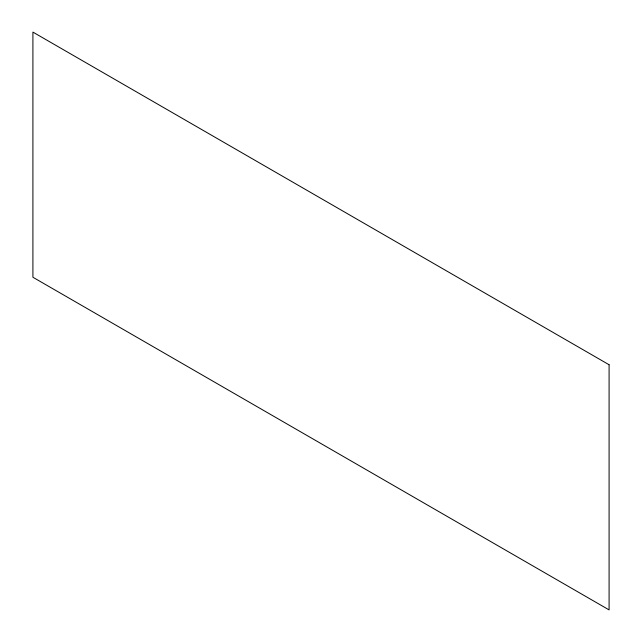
<?xml version="1.0" encoding="UTF-8"?>
<svg xmlns="http://www.w3.org/2000/svg" width="642" height="642" viewBox="0 0 642 642"><rect width="100%" height="100%" fill="white"/><g stroke="black" fill="none" stroke-linecap="round" stroke-linejoin="round"><path stroke-width="0.96" d="M609.089 364.752L32.911 32.1L32.911 277.248L609.089 609.9L609.089 364.752"/></g></svg>
